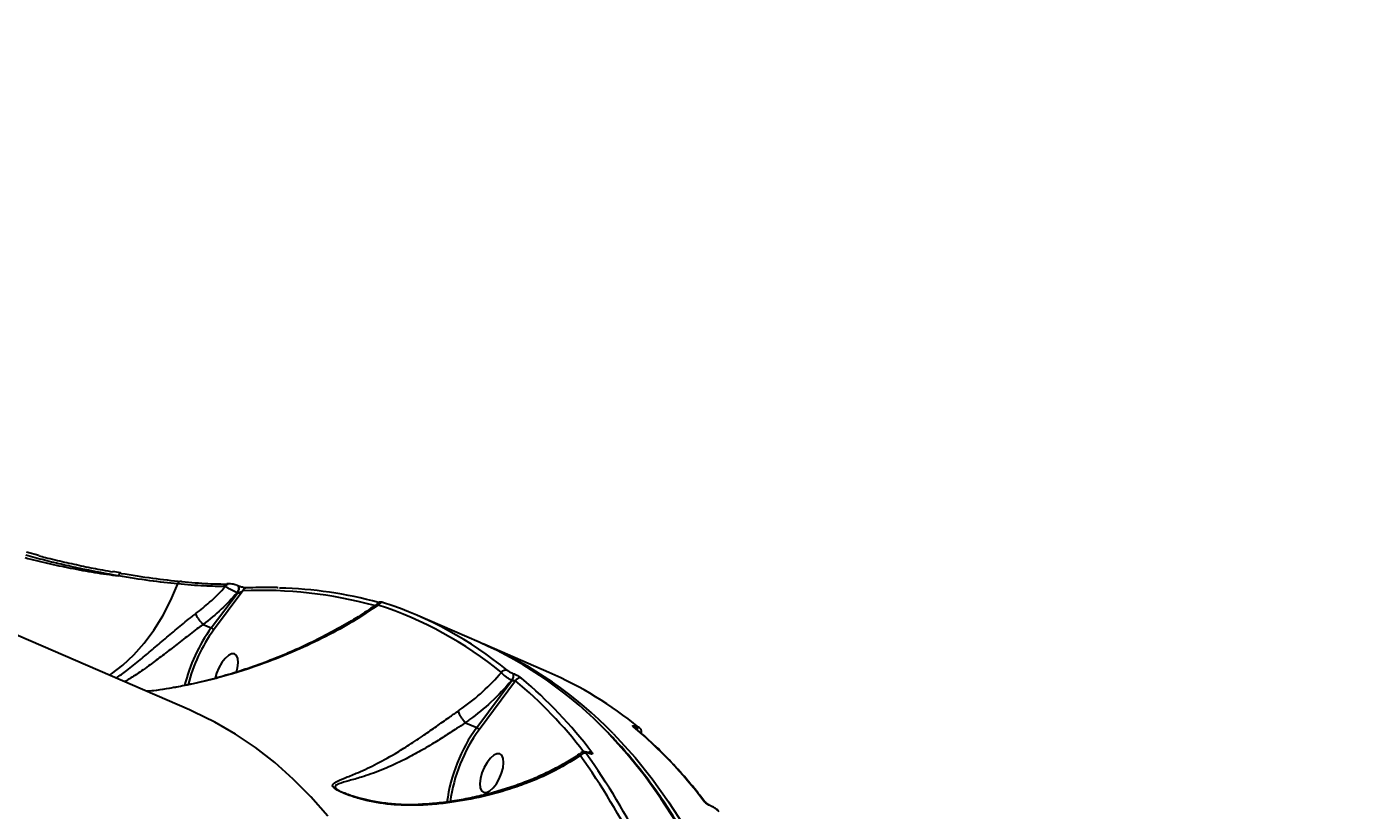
# Model space of a CAD drawing. Header units: millimetres. Extents: x -4153 to 4002, y -5023 to 3197.
# Drawn here: x -294.5 to -10.2, y -1479.2 to -1311 of the extents above; entities that cross this region are included whole.
import ezdxf

# ---------------------------------------------------------------- set-up
doc = ezdxf.new("R2010")
doc.units = ezdxf.units.MM
for name, color, linetype in [('DIKOM_ОБЪЕКТ', 7, 'Continuous'), ('DIKOM_РАЗМЕР_ЗОНА', 7, 'Continuous'), ('DIKOM_РАЗМЕР_ОБЪЕКТА', 7, 'Continuous')]:
    doc.layers.add(name, color=color, linetype=linetype)
doc.styles.add('style1', font='arialbd.ttf', dxfattribs={"width": 0.8})
doc.dimstyles.new('1-50', dxfattribs={"dimtxt": 300, "dimasz": 200, "dimexe": 100, "dimexo": 0, "dimgap": 100, "dimtad": 1, "dimtxsty": 'style1', "dimcen": 200, "dimclrd": 7, "dimclre": 7, "dimclrt": 7, "dimadec": 1, "dimazin": 2, "dimtfac": 1, "dimtmove": 0, "dimatfit": 2, "dimfxl": 0, "dimlwd": 25, "dimlwe": 18, "dimarcsym": 0})

# ---------------------------------------------------------------- blocks, each defined once
blk = doc.blocks.new('*D9')
at = {"layer": 'Defpoints', "color": 0, "transparency": 16777216}
for p in [(2370.19, 1747.32), (-2106.31, -2974.61), (1195.51, -2974.61)]:
    blk.add_point(p, dxfattribs=at)
at = {"layer": 'DIKOM_РАЗМЕР_ОБЪЕКТА', "color": 7, "lineweight": 18, "transparency": 16777216}
for p, q in [((2370.19, 1747.32), (-2206.31, 1747.32)), ((1195.51, -2974.61), (-2206.31, -2974.61))]:
    blk.add_line(p, q, dxfattribs=at)
at = {"layer": 'DIKOM_РАЗМЕР_ОБЪЕКТА', "color": 7, "lineweight": 25, "transparency": 16777216}
blk.add_line((-2106.31, 1547.32), (-2106.31, -2774.61), dxfattribs=at)
at = {"layer": 'DIKOM_РАЗМЕР_ОБЪЕКТА', "color": 7, "transparency": 16777216}
for points in [[(-2139.64, 1547.32), (-2072.98, 1547.32), (-2106.31, 1747.32)], [(-2139.64, -2774.61), (-2072.98, -2774.61), (-2106.31, -2974.61)]]:
    blk.add_solid(points, dxfattribs=at)
at = {"layer": 'DIKOM_РАЗМЕР_ОБЪЕКТА', "color": 7, "transparency": 16777216, "insert": (-2359.48, -612.26), "char_height": 300, "attachment_point": 5, "rotation": 90, "style": 'style1'}
blk.add_mtext('{\\fArial|b0|i0|c204|p34;4700}', dxfattribs=at)
blk = doc.blocks.new('*D10')
at = {"layer": 'Defpoints', "color": 0, "transparency": 16777216}
for p in [(4001.69, -909.96), (-3216.31, -1859.46), (4001.69, -4923)]:
    blk.add_point(p, dxfattribs=at)
at = {"layer": 'DIKOM_РАЗМЕР_ЗОНА', "color": 7, "lineweight": 18, "transparency": 16777216}
for p, q in [((4001.69, -909.96), (4001.69, -5023)), ((-3216.31, -1859.46), (-3216.31, -5023))]:
    blk.add_line(p, q, dxfattribs=at)
at = {"layer": 'DIKOM_РАЗМЕР_ЗОНА', "color": 7, "lineweight": 25, "transparency": 16777216}
blk.add_line((-3016.31, -4923), (3801.69, -4923), dxfattribs=at)
at = {"layer": 'DIKOM_РАЗМЕР_ЗОНА', "color": 7, "transparency": 16777216}
for points in [[(-3016.31, -4889.67), (-3016.31, -4956.33), (-3216.31, -4923)], [(3801.69, -4889.67), (3801.69, -4956.33), (4001.69, -4923)]]:
    blk.add_solid(points, dxfattribs=at)
at = {"layer": 'DIKOM_РАЗМЕР_ЗОНА', "color": 7, "transparency": 16777216, "insert": (392.69, -4669.83), "char_height": 300, "attachment_point": 5, "style": 'style1'}
blk.add_mtext('{\\fArial|b0|i0|c204|p34;7200}', dxfattribs=at)
blk = doc.blocks.new('*D11')
at = {"layer": 'Defpoints', "color": 0, "transparency": 16777216}
for p in [(2631.36, 3197.31), (-3702.81, -4429.79), (2071.05, -4429.79)]:
    blk.add_point(p, dxfattribs=at)
at = {"layer": 'DIKOM_РАЗМЕР_ЗОНА', "color": 7, "lineweight": 18, "transparency": 16777216}
for p, q in [((2631.36, 3197.31), (-3802.81, 3197.31)), ((2071.05, -4429.79), (-3802.81, -4429.79))]:
    blk.add_line(p, q, dxfattribs=at)
at = {"layer": 'DIKOM_РАЗМЕР_ЗОНА', "color": 7, "lineweight": 25, "transparency": 16777216}
blk.add_line((-3702.81, 2997.31), (-3702.81, -4229.79), dxfattribs=at)
at = {"layer": 'DIKOM_РАЗМЕР_ЗОНА', "color": 7, "transparency": 16777216}
for points in [[(-3736.14, 2997.31), (-3669.48, 2997.31), (-3702.81, 3197.31)], [(-3736.14, -4229.79), (-3669.48, -4229.79), (-3702.81, -4429.79)]]:
    blk.add_solid(points, dxfattribs=at)
at = {"layer": 'DIKOM_РАЗМЕР_ЗОНА', "color": 7, "transparency": 16777216, "insert": (-3955.98, -616.24), "char_height": 300, "attachment_point": 5, "rotation": 90, "style": 'style1'}
blk.add_mtext('{\\fArial|b0|i0|c204|p34;7600}', dxfattribs=at)
blk = doc.blocks.new('*D12')
at = {"layer": 'Defpoints', "color": 0, "transparency": 16777216}
for p in [(-1688.31, 690.56), (2486.69, 690.56), (-1688.31, -3442.2)]:
    blk.add_point(p, dxfattribs=at)
at = {"layer": 'DIKOM_РАЗМЕР_ОБЪЕКТА', "color": 7, "lineweight": 18, "transparency": 16777216}
for p, q in [((-1688.31, 690.56), (-1688.31, -3542.2)), ((2486.69, 690.56), (2486.69, -3542.2))]:
    blk.add_line(p, q, dxfattribs=at)
at = {"layer": 'DIKOM_РАЗМЕР_ОБЪЕКТА', "color": 7, "lineweight": 25, "transparency": 16777216}
blk.add_line((2286.69, -3442.2), (-1488.31, -3442.2), dxfattribs=at)
at = {"layer": 'DIKOM_РАЗМЕР_ОБЪЕКТА', "color": 7, "transparency": 16777216}
for points in [[(-1488.31, -3408.87), (-1488.31, -3475.54), (-1688.31, -3442.2)], [(2286.69, -3408.87), (2286.69, -3475.54), (2486.69, -3442.2)]]:
    blk.add_solid(points, dxfattribs=at)
at = {"layer": 'DIKOM_РАЗМЕР_ОБЪЕКТА', "color": 7, "transparency": 16777216, "insert": (399.19, -3189.03), "char_height": 300, "attachment_point": 5, "style": 'style1'}
blk.add_mtext('{\\fArial|b0|i0|c204|p34;4175}', dxfattribs=at)

msp = doc.modelspace()

# ---------------------------------------------------------------- linework, layer by layer
at = {"layer": 'DIKOM_ОБЪЕКТ', "color": 7, "linetype": 'Continuous'}
for p, q in [((-259.532, -1457.644), (-528.424, -1341.192)), ((-291.794, -1424.499), (-294.463, -1423.784)), ((-274.305, -1428.247), (-275.993, -1427.954)), ((-254.853, -1440.037), (-249.267, -1432.574)), ((-248.077, -1432.118), (-254.357, -1440.509)), ((-249.267, -1432.574), (-249.339, -1432.543)), ((-249.103, -1431.033), (-249.197, -1431.017)), ((-249.031, -1431.064), (-249.103, -1431.033)), ((-197.429, -1443.129), (-210.684, -1437.389)), ((-256.564, -1439.296), (-256.571, -1439.292)), ((-256.564, -1439.296), (-254.853, -1440.037)), ((-182.524, -1449.584), (-195.779, -1443.844)), ((-197.954, -1461.438), (-190.418, -1451.322)), ((-189.61, -1451.376), (-197.458, -1461.909)), ((-190.418, -1451.322), (-190.445, -1451.31)), ((-190.165, -1449.833), (-190.138, -1449.845)), ((-200.393, -1460.382), (-200.398, -1460.378)), ((-200.393, -1460.382), (-197.954, -1461.438)), ((-163.728, -1461.282), (-163.701, -1461.294)), ((-174.039, -1466.869), (-174.124, -1466.832)), ((-173.953, -1466.938), (-174.039, -1466.901)), ((-226.723, -1475.303), (-226.476, -1475.423)), ((-147.544, -1478.343), (-147.629, -1478.306)), ((-147.458, -1478.413), (-147.544, -1478.376))]:
    msp.add_line(p, q, dxfattribs=at)
at = {"layer": 'DIKOM_ОБЪЕКТ', "color": 7, "linetype": 'Continuous', "flags": 128}
for points in [[(-276.702, -1450.208), (-276.25, -1449.909), (-273.789, -1448.039), (-271.436, -1445.833), (-269.215, -1443.312), (-267.147, -1440.501), (-265.253, -1437.429), (-263.551, -1434.125), (-262.058, -1430.621)], [(-262.058, -1430.621), (-261.988, -1430.459), (-261.9, -1430.318), (-261.798, -1430.201), (-261.685, -1430.115), (-261.565, -1430.06), (-261.443, -1430.04), (-261.322, -1430.056), (-261.207, -1430.106)], [(-251.046, -1430.599), (-251.03, -1430.599), (-251.028, -1430.599)], [(-249.339, -1432.543), (-249.193, -1432.315), (-249.072, -1432.058), (-248.986, -1431.793), (-248.942, -1431.54), (-248.942, -1431.321), (-248.988, -1431.152), (-249.076, -1431.048), (-249.103, -1431.033)], [(-249.267, -1432.574), (-249.121, -1432.346), (-249, -1432.09), (-248.914, -1431.824), (-248.87, -1431.572), (-248.87, -1431.352), (-248.916, -1431.184), (-249.004, -1431.079), (-249.028, -1431.066)], [(-249.43, -1449.509), (-249.212, -1448.637), (-249.088, -1447.546), (-249.17, -1446.636), (-249.451, -1445.982), (-249.908, -1445.637), (-250.505, -1445.629), (-251.193, -1445.958), (-251.915, -1446.597), (-252.615, -1447.496), (-253.235, -1448.581), (-253.724, -1449.763), (-254.023, -1450.842)], [(-229.844, -1480.461), (-233.483, -1476.313), (-237.288, -1472.474), (-241.255, -1468.947), (-245.381, -1465.736), (-249.66, -1462.844), (-254.09, -1460.273), (-258.667, -1458.025), (-259.532, -1457.644)], [(-155.156, -1481.802), (-158.487, -1476.625), (-161.992, -1471.746), (-165.666, -1467.166), (-169.509, -1462.891), (-169.872, -1462.512)], [(-168.719, -1462.714), (-167.858, -1463.606), (-164.016, -1467.881), (-160.341, -1472.461), (-156.836, -1477.34), (-153.505, -1482.517)], [(-164.21, -1461.331), (-164.253, -1461.298), (-164.406, -1461.211)], [(-163.052, -1461.459), (-163.093, -1461.428), (-163.239, -1461.346)], [(-194.442, -1474.389), (-193.742, -1473.491), (-193.122, -1472.406), (-192.633, -1471.223), (-192.313, -1470.038), (-192.189, -1468.946), (-192.271, -1468.037), (-192.552, -1467.383), (-193.009, -1467.038), (-193.606, -1467.029), (-194.294, -1467.358), (-195.017, -1467.998), (-195.716, -1468.896), (-196.336, -1469.981), (-196.825, -1471.164), (-197.145, -1472.349), (-197.269, -1473.441), (-197.187, -1474.35), (-196.906, -1475.004), (-196.449, -1475.349), (-195.852, -1475.358), (-195.165, -1475.029), (-194.442, -1474.389)]]:
    msp.add_lwpolyline(points, dxfattribs=at)
at = {"layer": 'DIKOM_ОБЪЕКТ', "color": 7, "linetype": 'Continuous'}
for centre, radius, start, end in [((-273.952, -1429.006), 0.8, 116.4921, 171.84254), ((-274.292, -1428.465), 0.175, 41.81582, 95.51298), ((-250.982, -1431.451), 0.854, 94.30227, 161.03705), ((-247.225, -1432.359), 0.885, 94.35738, 164.20816), ((-243.809, -1521.567), 89.55, 74.51237, 92.73159), ((-242.232, -1518.821), 87.352, 74.58271, 88.66678), ((-218.249, -1435.524), 0.924, 69.31611, 156.76933), ((-244.3, -1512.738), 81.569, 50.69709, 72.00296), ((-243.173, -1512.397), 81.736, 50.69519, 72.00475), ((-225.815, -1460.995), 35.811, 144.18105, 166.14279), ((-226.163, -1460.845), 34.762, 144.19759, 165.66563), ((-231.356, -1520.645), 84.615, 43.39549, 66.36184), ((-230.067, -1521.874), 85.226, 43.95957, 66.8828), ((-191.747, -1450.093), 1.004, 69.69206, 151.85379), ((-215.473, -1525.299), 82.573, 50.75962, 66.48297), ((-191.438, -1450.357), 1.377, 316.16531, 22.37998), ((-191.411, -1450.369), 1.377, 316.17896, 22.38418), ((-188.688, -1451.798), 1.015, 69.91557, 155.38216), ((-252.62, -1526.148), 97.781, 37.5036, 49.87973), ((-251.656, -1525.965), 98.244, 37.06558, 49.87349), ((-169.92, -1481.89), 34.702, 143.88717, 172.61902), ((-170.248, -1481.752), 33.677, 143.89785, 172.45933), ((-227.737, -1536.344), 98.264, 37.06692, 49.87215), ((-164.237, -1461.665), 0.637, 345.4037, 36.97443), ((-164.216, -1461.679), 0.643, 344.82299, 36.81814), ((-173.633, -1467.673), 0.994, 68.12666, 120.45087), ((-174.854, -1468.021), 1.065, 69.574, 147.68866), ((-296.141, -1553.784), 148.143, 17.35873, 35.64473), ((-295.15, -1553.553), 148.486, 17.35954, 35.64367), ((-174.26, -1467.085), 0.288, 39.77437, 61.36132), ((-174.129, -1467.067), 0.218, 36.26075, 65.76637), ((-149.633, -1477.832), 0.778, 36.93427, 66.95308), ((-147.714, -1478.498), 0.209, 35.59623, 67.15912), ((-147.634, -1478.541), 0.217, 36.12026, 65.47545)]:
    msp.add_arc(centre, radius, start, end, dxfattribs=at)
for points, knots in [([(-294.773, -1424.982), (-293.166, -1425.389), (-289.935, -1426.206), (-284.945, -1427.265), (-279.831, -1428.201), (-276.446, -1428.661), (-274.744, -1428.893)], [0, 0, 0, 0, 0.237382, 0.4771561, 0.7370131, 1, 1, 1, 1]), ([(-274.744, -1428.893), (-277.289, -1428.43), (-281.147, -1427.729), (-286.524, -1426.537), (-290.605, -1425.559), (-293.314, -1424.834), (-294.649, -1424.476)], [0, 0, 0, 0, 0.3951641, 0.5986715, 0.8021765, 1, 1, 1, 1]), ([(-291.799, -1424.568), (-291.332, -1424.692), (-289.502, -1425.177), (-286.306, -1425.931), (-282.217, -1426.832), (-278.725, -1427.536), (-276.64, -1427.905), (-275.884, -1428.038)], [0, 0, 0, 0, 0.0866059, 0.3392467, 0.5919057, 0.8518944, 1, 1, 1, 1]), ([(-262.058, -1430.621), (-264.009, -1430.412), (-267.955, -1429.988), (-272.463, -1429.261), (-274.744, -1428.893)], [0, 0, 0, 0, 0.49414612, 1, 1, 1, 1]), ([(-274.162, -1428.348), (-271.886, -1428.714), (-267.28, -1429.455), (-263.247, -1429.887), (-261.207, -1430.106)], [0, 0, 0, 0, 0.4941746, 1, 1, 1, 1]), ([(-251.79, -1431.173), (-253.254, -1431.159), (-256.22, -1431.131), (-260.096, -1430.793), (-262.058, -1430.621)], [0, 0, 0, 0, 0.4937618, 1, 1, 1, 1]), ([(-261.207, -1430.106), (-259.247, -1430.277), (-255.482, -1430.607), (-252.595, -1430.638), (-251.212, -1430.652)], [0, 0, 0, 0, 0.52057365, 1, 1, 1, 1]), ([(-258.159, -1436.979), (-257.157, -1436.188), (-254.862, -1434.376), (-252.897, -1432.328), (-251.79, -1431.173)], [0, 0, 0, 0, 0.4365656, 1, 1, 1, 1]), ([(-249.339, -1432.543), (-250.43, -1433.733), (-252.625, -1436.131), (-255.245, -1438.237), (-256.564, -1439.296)], [0, 0, 0, 0, 0.4967436, 1, 1, 1, 1]), ([(-249.339, -1432.543), (-249.52, -1432.454), (-249.881, -1432.278), (-250.47, -1431.966), (-251.03, -1431.652), (-251.497, -1431.371), (-251.698, -1431.236), (-251.79, -1431.173)], [0, 0, 0, 0, 0.1951197, 0.3898744, 0.593452, 0.8140729, 1, 1, 1, 1]), ([(-251.046, -1430.609), (-251.046, -1430.609), (-251.181, -1430.624), (-251.336, -1430.614), (-251.491, -1430.605)], [0, 0, 0, 0, 0.0053307, 1, 1, 1, 1]), ([(-249.264, -1430.974), (-249.337, -1430.945), (-249.553, -1430.857), (-249.964, -1430.743), (-250.482, -1430.636), (-250.82, -1430.592), (-251.014, -1430.6), (-251.028, -1430.601)], [0, 0, 0, 0, 0.119295, 0.3529818, 0.6126737, 0.9717013, 1, 1, 1, 1]), ([(-248.077, -1432.118), (-248.161, -1432.182), (-248.339, -1432.317), (-248.63, -1432.473), (-248.9, -1432.572), (-249.086, -1432.601), (-249.201, -1432.596), (-249.245, -1432.581), (-249.267, -1432.574)], [0, 0, 0, 0, 0.2759242, 0.5811843, 0.7840389, 0.904569, 0.953146, 1, 1, 1, 1]), ([(-247.298, -1431.476), (-247.316, -1431.477), (-247.365, -1431.478), (-247.591, -1431.461), (-247.948, -1431.401), (-248.368, -1431.299), (-248.711, -1431.191), (-248.932, -1431.109), (-249.012, -1431.072), (-249.028, -1431.065)], [0, 0, 0, 0, 0.10050313, 0.28310111, 0.52487276, 0.71346393, 0.857322, 0.97313086, 1, 1, 1, 1]), ([(-240.497, -1431.435), (-240.611, -1431.429), (-242.406, -1431.334), (-244.685, -1431.384), (-246.854, -1431.461), (-247.292, -1431.476)], [0, 0, 0, 0, 0.0511847, 0.8084678, 1, 1, 1, 1]), ([(-219.098, -1435.159), (-220.854, -1436.338), (-224.368, -1438.696), (-230.28, -1441.943), (-236.635, -1444.963), (-244.03, -1447.922), (-251.039, -1450.18), (-257.476, -1451.82), (-262.602, -1452.837), (-266.371, -1453.468), (-268.496, -1453.634), (-268.746, -1453.654)], [0, 0, 0, 0, 0.1357673, 0.2715394, 0.4102383, 0.5489238, 0.7213908, 0.8089492, 0.8964846, 0.9877891, 1, 1, 1, 1]), ([(-219.088, -1434.733), (-219.598, -1435.107), (-221.253, -1436.318), (-224.338, -1438.267), (-228.346, -1440.595), (-232.674, -1442.841), (-237.102, -1444.916), (-241.677, -1446.83), (-246.288, -1448.535), (-251.037, -1450.059), (-255.755, -1451.345), (-260.211, -1452.363), (-264.305, -1453.112), (-267.033, -1453.539), (-268.464, -1453.672), (-268.661, -1453.691)], [0, 0, 0, 0, 0.0412213, 0.1336011, 0.2280542, 0.3245644, 0.4231421, 0.5114322, 0.6050421, 0.6944686, 0.7799636, 0.8622441, 0.9296995, 0.9903144, 1, 1, 1, 1]), ([(-219.098, -1435.159), (-219.157, -1435.036), (-219.256, -1434.832), (-219.138, -1434.757), (-219.091, -1434.728)], [0, 0, 0, 0, 0.6068718, 1, 1, 1, 1]), ([(-218.015, -1434.63), (-218.073, -1434.61), (-218.181, -1434.573), (-218.296, -1434.546), (-218.461, -1434.52), (-218.674, -1434.524), (-218.904, -1434.574), (-219.044, -1434.668), (-219.11, -1434.711)], [0, 0, 0, 0, 0.2243168, 0.4118578, 0.5457803, 0.6749129, 0.8464034, 1, 1, 1, 1]), ([(-275.272, -1450.828), (-274.517, -1450.293), (-272.91, -1449.154), (-270.281, -1447.038), (-267.515, -1444.724), (-264.756, -1442.375), (-261.89, -1439.962), (-259.665, -1438.149), (-258.435, -1437.194), (-258.159, -1436.979)], [0, 0, 0, 0, 0.1604354, 0.341825, 0.49479, 0.6476348, 0.8016148, 0.9554521, 1, 1, 1, 1]), ([(-256.571, -1439.292), (-256.715, -1439.153), (-257.004, -1438.875), (-257.436, -1438.338), (-257.804, -1437.786), (-258.037, -1437.338), (-258.129, -1437.087), (-258.155, -1436.994), (-258.159, -1436.979)], [0, 0, 0, 0, 0.2120143, 0.4240466, 0.6361086, 0.8481293, 0.9764249, 1, 1, 1, 1]), ([(-256.571, -1439.292), (-256.571, -1439.292), (-256.765, -1439.486), (-258.011, -1440.243), (-260.069, -1441.96), (-262.941, -1444.136), (-265.691, -1446.275), (-268.498, -1448.367), (-271.125, -1450.217), (-272.74, -1451.18), (-273.464, -1451.611)], [0, 0, 0, 0, 0.0000603, 0.0366909, 0.1916994, 0.3468769, 0.5030064, 0.6592748, 0.8473747, 1, 1, 1, 1]), ([(-254.357, -1440.509), (-254.359, -1440.502), (-254.366, -1440.48), (-254.393, -1440.421), (-254.458, -1440.327), (-254.573, -1440.211), (-254.711, -1440.108), (-254.805, -1440.061), (-254.853, -1440.037)], [0, 0, 0, 0, 0.0458582, 0.1414738, 0.3560295, 0.5707869, 0.7853982, 1, 1, 1, 1]), ([(-201.937, -1457.884), (-201.64, -1457.676), (-199.776, -1456.374), (-196.471, -1453.737), (-193.928, -1451.01), (-192.632, -1449.619)], [0, 0, 0, 0, 0.0849844, 0.5334626, 1, 1, 1, 1]), ([(-190.445, -1451.31), (-190.528, -1451.27), (-190.803, -1451.137), (-191.311, -1450.835), (-191.895, -1450.411), (-192.383, -1449.972), (-192.549, -1449.736), (-192.632, -1449.619)], [0, 0, 0, 0, 0.0942855, 0.3122926, 0.5412133, 0.771407, 1, 1, 1, 1]), ([(-191.398, -1449.151), (-191.342, -1449.192), (-191.23, -1449.275), (-190.947, -1449.445), (-190.623, -1449.619), (-190.35, -1449.751), (-190.208, -1449.814), (-190.165, -1449.833)], [0, 0, 0, 0, 0.2336995, 0.4672659, 0.6955599, 0.9086332, 1, 1, 1, 1]), ([(-190.445, -1451.31), (-191.877, -1452.896), (-194.594, -1455.902), (-198.149, -1458.787), (-200.087, -1460.164), (-200.393, -1460.382)], [0, 0, 0, 0, 0.48434253, 0.9185246, 1, 1, 1, 1]), ([(-189.61, -1451.376), (-189.662, -1451.388), (-189.761, -1451.412), (-189.957, -1451.418), (-190.144, -1451.4), (-190.277, -1451.371), (-190.358, -1451.346), (-190.396, -1451.331), (-190.418, -1451.322)], [0, 0, 0, 0, 0.2686434, 0.5230445, 0.7427756, 0.8693375, 0.9244135, 1, 1, 1, 1]), ([(-190.138, -1449.845), (-190.074, -1449.873), (-189.867, -1449.964), (-189.47, -1450.157), (-188.999, -1450.411), (-188.584, -1450.659), (-188.421, -1450.784), (-188.34, -1450.846)], [0, 0, 0, 0, 0.0931431, 0.3039559, 0.5302395, 0.7651904, 1, 1, 1, 1]), ([(-210.363, -1478.105), (-212.382, -1478.105), (-216.473, -1478.105), (-221.506, -1477.157), (-224.891, -1476.161), (-226.72, -1475.458), (-227.91, -1474.885), (-228.703, -1474.317), (-228.966, -1473.753), (-228.639, -1473.396), (-227.836, -1472.886), (-226.352, -1472.287), (-223.539, -1471.162), (-219.917, -1469.513), (-216.034, -1467.393), (-212.406, -1465.149), (-209.435, -1463.167), (-206.56, -1461.159), (-204.109, -1459.408), (-202.578, -1458.334), (-201.937, -1457.884)], [0, 0, 0, 0, 0.0952093, 0.1929561, 0.2448019, 0.2710708, 0.2981714, 0.3242911, 0.3503892, 0.391077, 0.4019441, 0.4719644, 0.5438089, 0.6393964, 0.737851, 0.7988531, 0.861364, 0.9113743, 0.9628375, 1, 1, 1, 1]), ([(-201.937, -1457.884), (-201.934, -1457.899), (-201.912, -1458.019), (-201.815, -1458.311), (-201.564, -1458.822), (-201.213, -1459.387), (-200.805, -1459.941), (-200.534, -1460.232), (-200.398, -1460.378)], [0, 0, 0, 0, 0.0259615, 0.2095464, 0.4071508, 0.6047905, 0.8023725, 1, 1, 1, 1]), ([(-200.398, -1460.378), (-200.399, -1460.378), (-200.979, -1460.843), (-202.539, -1461.742), (-204.918, -1463.372), (-207.786, -1465.158), (-210.791, -1466.92), (-214.479, -1468.867), (-218.533, -1470.66), (-222.322, -1472.003), (-225.416, -1472.842), (-227.038, -1473.297), (-227.984, -1473.687), (-228.403, -1473.959), (-228.227, -1474.446), (-227.593, -1474.905), (-226.973, -1475.189), (-226.723, -1475.303)], [0, 0, 0, 0, 0.0000346, 0.0506259, 0.121103, 0.1916523, 0.2788526, 0.3661679, 0.5040505, 0.6421382, 0.7418821, 0.8412499, 0.8561012, 0.9104328, 0.9440495, 0.9775328, 1, 1, 1, 1]), ([(-164.406, -1461.211), (-164.449, -1461.17), (-164.542, -1461.084), (-164.525, -1461.029), (-164.375, -1461.042), (-164.108, -1461.124), (-163.855, -1461.23), (-163.728, -1461.282)], [0, 0, 0, 0, 0.1890282, 0.4045145, 0.606864, 0.8033601, 1, 1, 1, 1]), ([(-222.274, -1958.703), (-221.362, -1956.92), (-218.715, -1951.75), (-214.418, -1943.119), (-209.422, -1932.79), (-204.543, -1922.381), (-199.785, -1911.901), (-195.149, -1901.36), (-190.641, -1890.763), (-186.263, -1880.12), (-182.018, -1869.438), (-177.911, -1858.726), (-173.943, -1847.99), (-170.119, -1837.241), (-166.44, -1826.484), (-162.909, -1815.73), (-159.53, -1804.985), (-156.304, -1794.258), (-153.235, -1783.556), (-150.324, -1772.889), (-147.575, -1762.263), (-144.987, -1751.687), (-142.565, -1741.169), (-140.308, -1730.716), (-138.221, -1720.337), (-136.303, -1710.039), (-134.556, -1699.83), (-132.982, -1689.717), (-131.582, -1679.709), (-130.357, -1669.813), (-129.307, -1660.035), (-128.435, -1650.384), (-127.739, -1640.867), (-127.222, -1631.49), (-126.883, -1622.261), (-126.723, -1613.187), (-126.741, -1604.274), (-126.938, -1595.53), (-127.315, -1586.96), (-127.869, -1578.571), (-128.602, -1570.37), (-129.513, -1562.362), (-130.601, -1554.554), (-131.866, -1546.951), (-133.305, -1539.56), (-134.92, -1532.385), (-136.708, -1525.432), (-138.669, -1518.707), (-140.8, -1512.215), (-143.101, -1505.96), (-145.569, -1499.948), (-148.204, -1494.183), (-151.002, -1488.67), (-153.962, -1483.413), (-157.082, -1478.416), (-160.358, -1473.681), (-163.794, -1469.226), (-166.881, -1465.562), (-168.883, -1463.496), (-169.633, -1462.722)], [0, 0, 0, 0, 0.0093744, 0.0271862, 0.0449982, 0.0628104, 0.0806222, 0.0984341, 0.1162458, 0.1340577, 0.1518698, 0.1696817, 0.1874938, 0.205306, 0.2231183, 0.2409306, 0.2587432, 0.2765559, 0.2943692, 0.3121824, 0.3299962, 0.3478101, 0.3656243, 0.383439, 0.4012544, 0.4190699, 0.4368858, 0.4547027, 0.4725198, 0.4903376, 0.5081558, 0.5259752, 0.5437951, 0.5616154, 0.5794369, 0.5972592, 0.6150823, 0.6329064, 0.6507313, 0.668557, 0.6863836, 0.7042112, 0.7220398, 0.7398689, 0.7576988, 0.7755289, 0.7933595, 0.8111901, 0.8290198, 0.8468486, 0.8646756, 0.8825008, 0.9003223, 0.9181399, 0.9359524, 0.9537585, 0.9715573, 0.9893478, 1, 1, 1, 1]), ([(-197.458, -1461.909), (-197.46, -1461.901), (-197.467, -1461.879), (-197.495, -1461.82), (-197.559, -1461.726), (-197.674, -1461.612), (-197.812, -1461.508), (-197.907, -1461.461), (-197.954, -1461.438)], [0, 0, 0, 0, 0.053566, 0.1413425, 0.3561073, 0.5707078, 0.7852993, 1, 1, 1, 1]), ([(-164.206, -1461.334), (-164.209, -1461.332), (-164.216, -1461.326), (-164.213, -1461.329), (-164.211, -1461.331)], [0, 0, 0, 0, 0.4936079, 1, 1, 1, 1]), ([(-149.014, -1477.36), (-149.62, -1476.579), (-151.372, -1474.318), (-154.388, -1470.781), (-158.111, -1466.849), (-161.401, -1463.726), (-163.472, -1461.961), (-164.21, -1461.331)], [0, 0, 0, 0, 0.1293159, 0.3744331, 0.6194491, 0.864333, 1, 1, 1, 1]), ([(-163.701, -1461.294), (-163.615, -1461.33), (-163.443, -1461.401), (-163.261, -1461.457), (-163.158, -1461.468), (-163.145, -1461.431), (-163.209, -1461.373), (-163.239, -1461.346)], [0, 0, 0, 0, 0.195109, 0.3900848, 0.5932969, 0.8111373, 1, 1, 1, 1]), ([(-162.672, -1462.66), (-162.653, -1462.62), (-162.589, -1462.48), (-162.594, -1462.226), (-162.66, -1461.956), (-162.774, -1461.744), (-162.91, -1461.585), (-162.995, -1461.501), (-163.048, -1461.463), (-163.053, -1461.46)], [0, 0, 0, 0, 0.0915475, 0.3138608, 0.5007991, 0.6677764, 0.8211256, 0.985162, 1, 1, 1, 1]), ([(-174.122, -1466.835), (-174.139, -1466.827), (-174.332, -1466.736), (-174.655, -1466.638), (-175.117, -1466.628), (-175.455, -1466.719), (-175.569, -1466.83), (-175.58, -1466.84)], [0, 0, 0, 0, 0.0340342, 0.391317, 0.7095142, 0.9722445, 1, 1, 1, 1]), ([(-174.039, -1466.901), (-174.114, -1466.871), (-174.264, -1466.811), (-174.428, -1466.78), (-174.535, -1466.794), (-174.571, -1466.862), (-174.534, -1466.952), (-174.489, -1467.014), (-174.482, -1467.024)], [0, 0, 0, 0, 0.1673251, 0.3344929, 0.5091781, 0.7130599, 0.9577168, 1, 1, 1, 1]), ([(-173.262, -1466.751), (-173.253, -1466.764), (-173.181, -1466.86), (-173.122, -1466.999), (-173.183, -1467.104), (-173.353, -1467.124), (-173.607, -1467.076), (-173.838, -1466.984), (-173.953, -1466.938)], [0, 0, 0, 0, 0.0391974, 0.2871907, 0.4951613, 0.6709374, 0.8352777, 1, 1, 1, 1]), ([(-175.754, -1467.452), (-177.754, -1468.702), (-180.778, -1470.592), (-185.507, -1472.71), (-190.04, -1474.437), (-195.738, -1476.113), (-201.595, -1477.255), (-206.523, -1477.871), (-209.083, -1478.027), (-210.363, -1478.105)], [0, 0, 0, 0, 0.2227143, 0.3367335, 0.4507476, 0.6310024, 0.8132797, 0.9066452, 1, 1, 1, 1]), ([(-175.578, -1466.84), (-175.716, -1466.943), (-176.698, -1467.676), (-178.769, -1468.937), (-181.794, -1470.603), (-185.074, -1472.134), (-188.562, -1473.531), (-192.214, -1474.766), (-195.976, -1475.817), (-199.781, -1476.672), (-203.599, -1477.319), (-207.082, -1477.751), (-209.311, -1477.879), (-210.249, -1477.933)], [0, 0, 0, 0, 0.01697155, 0.12057685, 0.22462502, 0.32913229, 0.43409426, 0.53932112, 0.64179082, 0.74168415, 0.83849994, 0.9320432, 1, 1, 1, 1]), ([(-175.754, -1467.452), (-175.758, -1467.428), (-175.789, -1467.26), (-175.777, -1467.015), (-175.636, -1466.894), (-175.576, -1466.842)], [0, 0, 0, 0, 0.0895013, 0.613668, 1, 1, 1, 1]), ([(-173.761, -1466.966), (-173.761, -1466.966), (-173.752, -1466.966), (-173.787, -1466.963), (-173.873, -1466.934), (-173.969, -1466.901), (-174.035, -1466.87), (-174.039, -1466.868)], [0, 0, 0, 0, 0.0051803, 0.2866996, 0.6094732, 0.9749843, 1, 1, 1, 1]), ([(-210.259, -1477.944), (-210.366, -1477.954), (-211.53, -1478.062), (-213.792, -1478.008), (-217.048, -1477.774), (-220.037, -1477.297), (-222.555, -1476.733), (-224.382, -1476.205), (-225.751, -1475.734), (-226.412, -1475.446), (-226.709, -1475.316)], [0, 0, 0, 0, 0.01823287, 0.19900239, 0.38702794, 0.58217363, 0.72676762, 0.84201314, 0.92915574, 1, 1, 1, 1]), ([(-210.363, -1478.105), (-210.354, -1478.078), (-210.324, -1477.99), (-210.286, -1477.915), (-210.254, -1477.942), (-210.249, -1477.946)], [0, 0, 0, 0, 0.2706871, 0.8802291, 1, 1, 1, 1]), ([(-147.544, -1478.376), (-147.602, -1478.349), (-147.806, -1478.258), (-148.181, -1478.052), (-148.631, -1477.756), (-149.06, -1477.42), (-149.233, -1477.223), (-149.328, -1477.116)], [0, 0, 0, 0, 0.0796557, 0.2757062, 0.4707906, 0.7105754, 1, 1, 1, 1]), ([(-148.059, -1478.085), (-148.114, -1478.053), (-148.28, -1477.959), (-148.546, -1477.776), (-148.811, -1477.569), (-148.975, -1477.409), (-149.001, -1477.376), (-149.01, -1477.364)], [0, 0, 0, 0, 0.10838435, 0.32582136, 0.58633968, 0.84993423, 1, 1, 1, 1]), ([(-147.632, -1478.303), (-147.658, -1478.292), (-147.753, -1478.252), (-147.908, -1478.175), (-148.022, -1478.107), (-148.059, -1478.085)], [0, 0, 0, 0, 0.2060145, 0.7480702, 1, 1, 1, 1]), ([(-146.01, -1479.48), (-146.042, -1479.433), (-146.181, -1479.225), (-146.495, -1478.966), (-146.961, -1478.642), (-147.331, -1478.43), (-147.525, -1478.358), (-147.581, -1478.337)], [0, 0, 0, 0, 0.0992965, 0.4363594, 0.6849284, 0.9082828, 1, 1, 1, 1]), ([(-146.323, -1479.219), (-146.386, -1479.146), (-146.497, -1479.017), (-146.773, -1478.802), (-147.054, -1478.617), (-147.29, -1478.488), (-147.419, -1478.43), (-147.458, -1478.413)], [0, 0, 0, 0, 0.3026165, 0.5346825, 0.7255226, 0.9171516, 1, 1, 1, 1])]:
    msp.add_open_spline(points, degree=3, knots=knots, dxfattribs=at)

# ---------------------------------------------------------------- dimensions: what is measured, and where the dimension line sits
at = {"layer": 'DIKOM_РАЗМЕР_ЗОНА'}
dim = msp.add_linear_dim(base=(-3702.81, -4429.789), p1=(2631.356, 3197.305), p2=(2071.052, -4429.789), angle=90, text='{\\fArial|b0|i0|c204|p34;7600}', dimstyle='1-50', dxfattribs=at)
dim.commit()
dim.dimension.update_dxf_attribs({"geometry": '*D11', "text_midpoint": (-3702.81, -616.242), "dimtype": 160})
dim = msp.add_linear_dim(base=(4001.69, -4923), p1=(-3216.31, -1859.463), p2=(4001.69, -909.963), text='{\\fArial|b0|i0|c204|p34;7200}', dimstyle='1-50', dxfattribs=at)
dim.commit()
dim.dimension.update_dxf_attribs({"geometry": '*D10', "text_midpoint": (392.69, -4923), "dimtype": 160})
at = {"layer": 'DIKOM_РАЗМЕР_ОБЪЕКТА'}
dim = msp.add_linear_dim(base=(-2106.31, -2974.611), p1=(2370.191, 1747.316), p2=(1195.51, -2974.611), angle=90, text='{\\fArial|b0|i0|c204|p34;4700}', dimstyle='1-50', dxfattribs=at)
dim.commit()
dim.dimension.update_dxf_attribs({"geometry": '*D9', "text_midpoint": (-2106.31, -612.262), "dimtype": 160})
dim = msp.add_linear_dim(base=(-1688.31, -3442.202), p1=(2486.69, 690.555), p2=(-1688.31, 690.555), text='{\\fArial|b0|i0|c204|p34;<>}', dimstyle='1-50', dxfattribs=at)
dim.commit()
dim.dimension.update_dxf_attribs({"geometry": '*D12', "text_midpoint": (399.19, -3442.202), "dimtype": 160})

doc.saveas('drawing.dxf')
